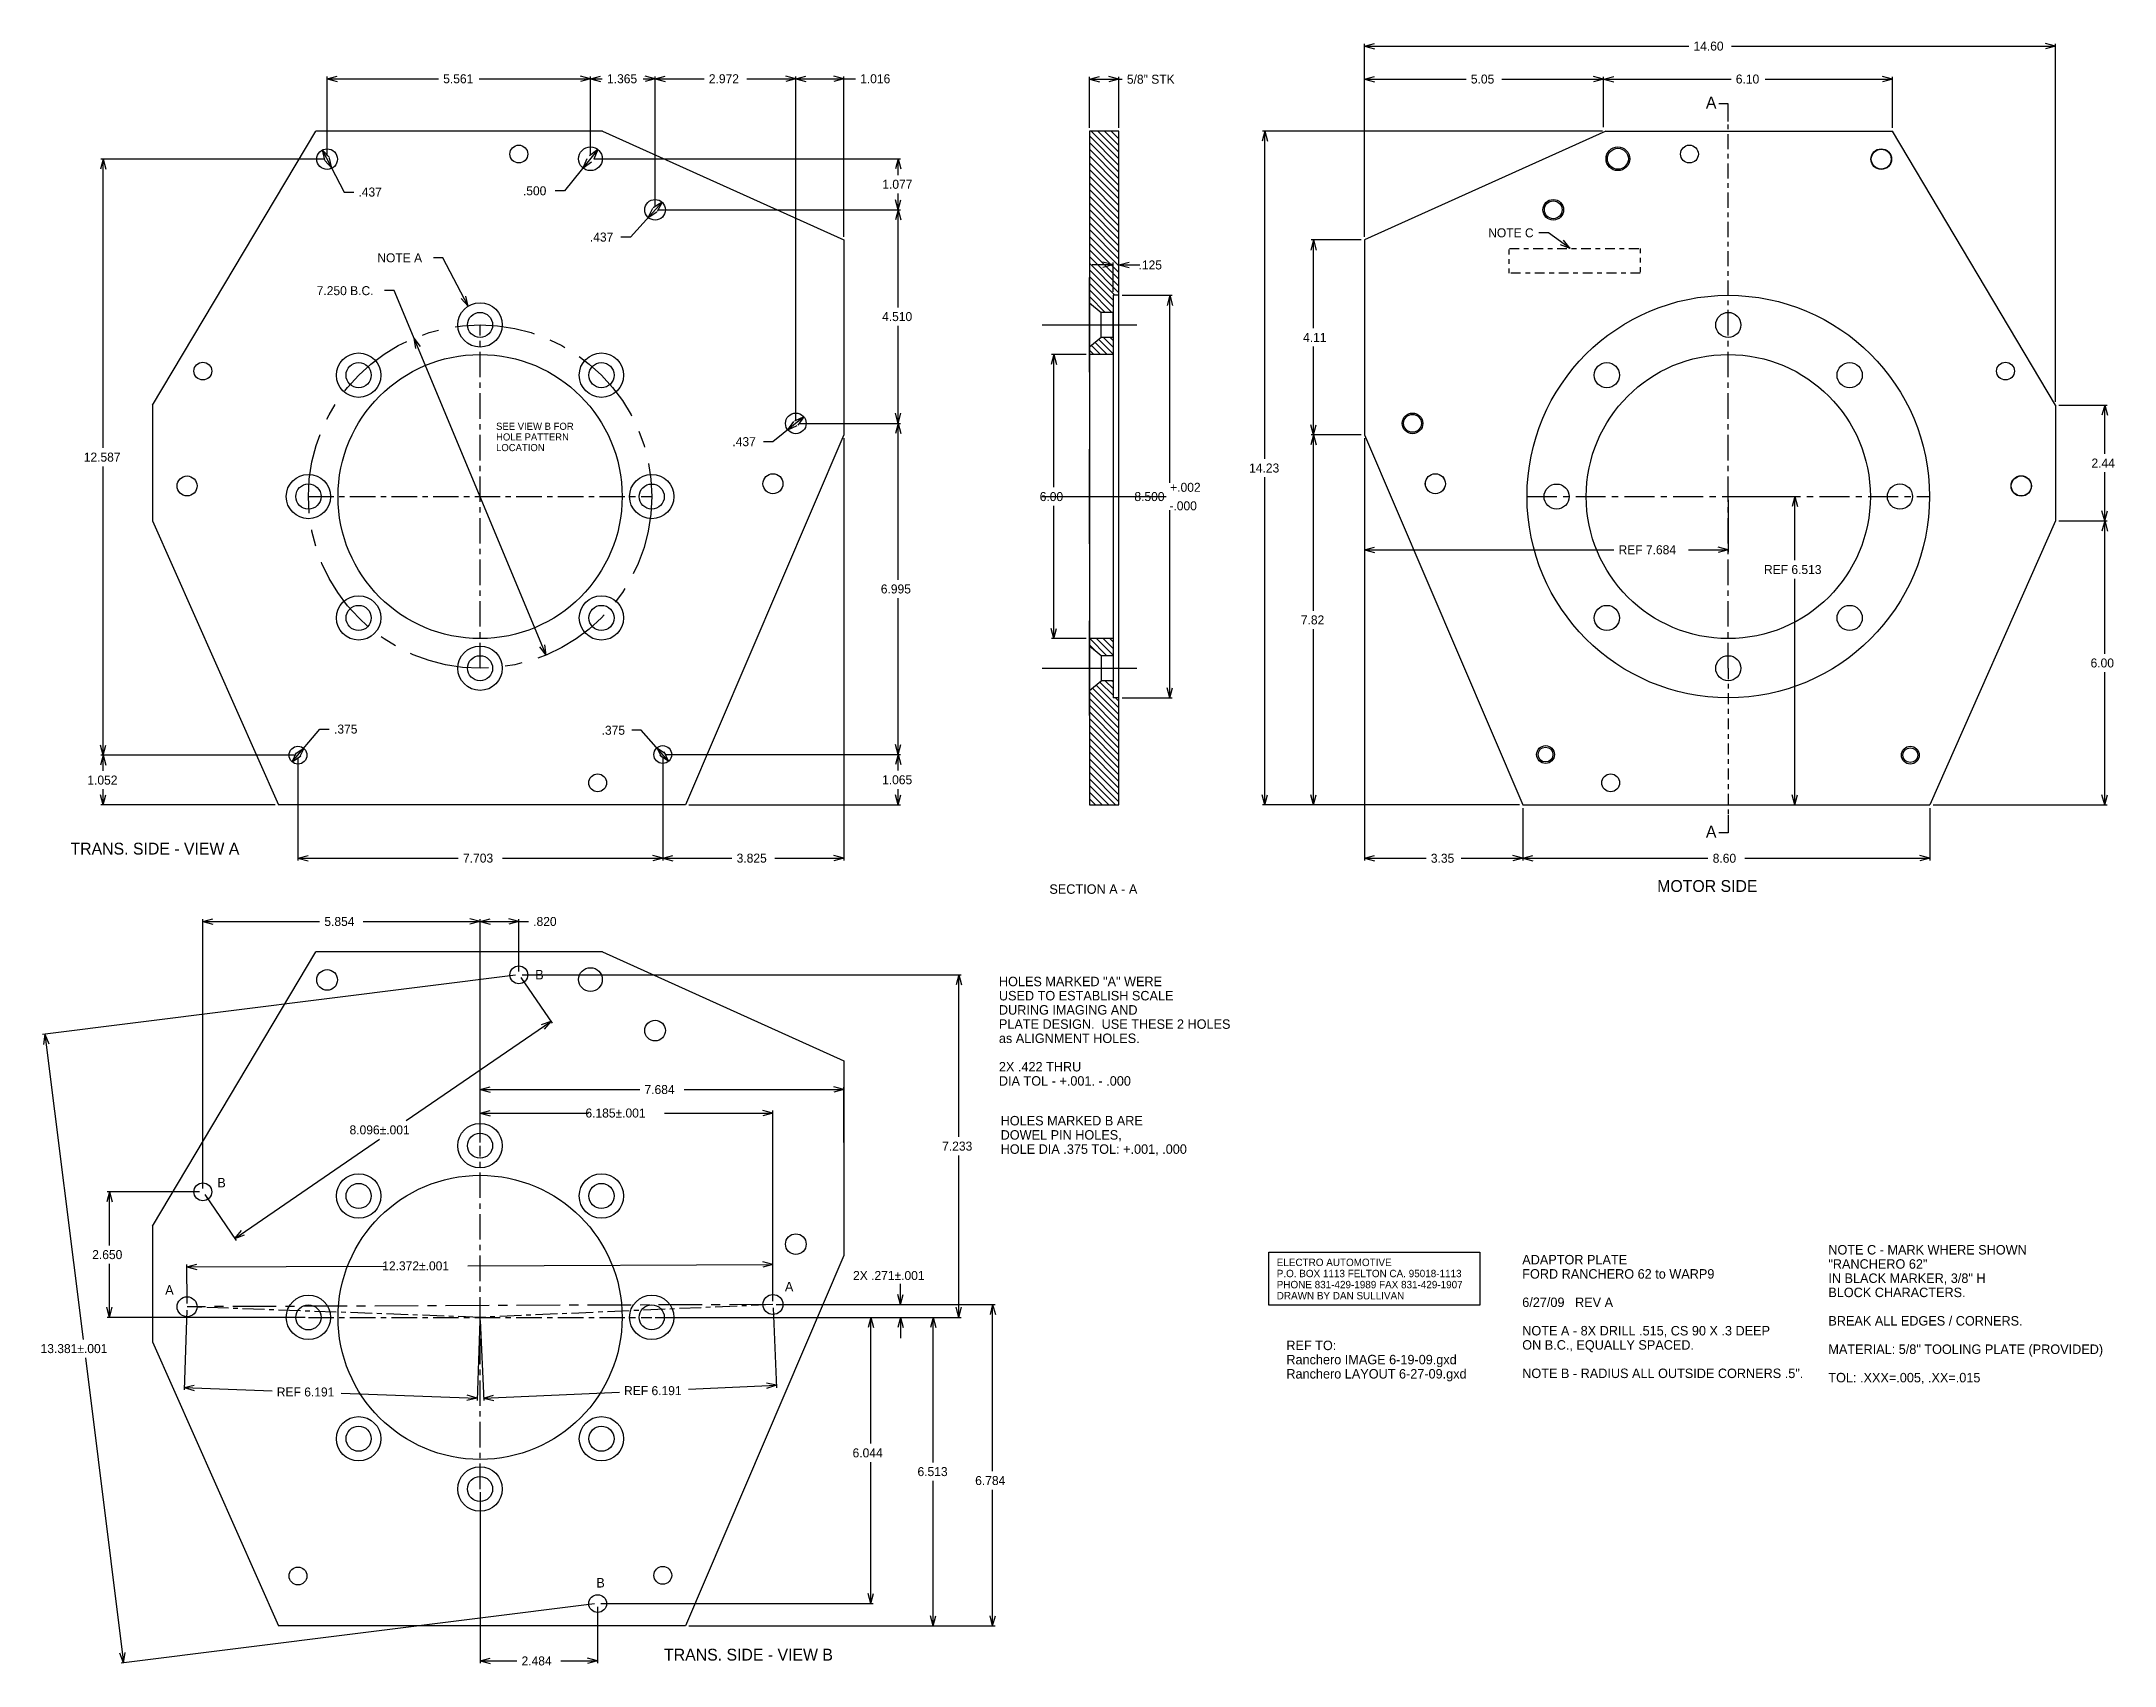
# Model space of a CAD drawing. Extents: x -0.4 to 43.4, y -1.9 to 32.4.
import ezdxf

# ---------------------------------------------------------------- set-up
doc = ezdxf.new("R2010")
doc.units = 0
doc.header["$MEASUREMENT"] = 0
doc.header["$PDMODE"] = 2
doc.header["$PDSIZE"] = -2
doc.linetypes.add('CENTERD', pattern=[0.4844, 0.2969, -0.0625, 0.0625, -0.0625])
for name, color, linetype in [('ADAPTER_PLATE', 7, 'CONTINUOUS'), ('ADAPTER_PLT_HOLES', 7, 'CONTINUOUS'), ('CENTERLINES', 7, 'CONTINUOUS'), ('DIMENSIONS', 7, 'CONTINUOUS'), ('TRANS_HOLE_SIZES', 7, 'CONTINUOUS')]:
    doc.layers.add(name, color=color, linetype=linetype)
doc.styles.add('AEC_TECH', font='AEC_TECH.SHX', dxfattribs={"height": 0.2})
doc.styles.add('ENGINEER', font='ENGINEER.SHX', dxfattribs={"height": 0.2})
doc.styles.add('MAIN', font='MAIN.SHX', dxfattribs={"height": 0.2})
pattern_1 = [(135, (0, 0), (-0.07071068, -0.07071068), [8000])]

msp = doc.modelspace()

# ---------------------------------------------------------------- hatches: boundary and pattern name
at = {"layer": 'ADAPTER_PLATE', "linetype": 'CONTINUOUS'}
h = msp.add_hatch(dxfattribs=at)
h.set_pattern_fill('ANSI31', color=93, scale=0.8, angle=90, style=0, pattern_type=2)
h.set_pattern_definition(pattern_1)
h.paths.add_polyline_path([(21.75, 30.537), (21.75, 26.911), (22.001, 26.708), (22.25, 26.708), (22.25, 27.068), (22.375, 27.068), (22.375, 30.537)])
h = msp.add_hatch(dxfattribs=at)
h.set_pattern_fill('ANSI31', color=93, scale=0.8, angle=90, style=0, pattern_type=2)
h.set_pattern_definition(pattern_1)
h.paths.add_polyline_path([(21.75, 25.974), (21.75, 25.818), (22.25, 25.818), (22.25, 26.177), (22.001, 26.177)])
h = msp.add_hatch(dxfattribs=at)
h.set_pattern_fill('ANSI31', color=93, scale=0.8, angle=90, style=0, pattern_type=2)
h.set_pattern_definition(pattern_1)
h.paths.add_polyline_path([(21.75, 19.818), (21.75, 19.661), (22.001, 19.458), (22.25, 19.458), (22.25, 19.818)])
h = msp.add_hatch(dxfattribs=at)
h.set_pattern_fill('ANSI31', color=93, scale=0.8, angle=90, style=0, pattern_type=2)
h.set_pattern_definition(pattern_1)
h.paths.add_polyline_path([(21.75, 18.724), (21.75, 16.305), (22.375, 16.305), (22.375, 18.568), (22.25, 18.568), (22.25, 18.927), (22.001, 18.927)])

# ---------------------------------------------------------------- linework, layer by layer
at = {"layer": 'ADAPTER_PLATE', "color": 3, "linetype": 'CONTINUOUS'}
for p, q in [((1.97, 24.747), (5.414, 30.537)), ((11.471, 30.537), (5.414, 30.537)), ((11.471, 30.537), (16.567, 28.236)), ((21.75, 30.537), (21.75, 16.305)), ((22.375, 30.537), (21.75, 30.537)), ((22.375, 16.305), (22.375, 30.537)), ((32.655, 30.537), (27.558, 28.236)), ((32.655, 30.537), (38.711, 30.537)), ((42.155, 24.747), (38.711, 30.537)), ((16.567, 28.236), (16.567, 24.122)), ((27.558, 28.236), (27.558, 24.122)), ((21.75, 26.911), (21.75, 25.974)), ((21.75, 26.911), (22.001, 26.708)), ((22.001, 26.177), (22.001, 26.708)), ((22.25, 26.708), (22.001, 26.708)), ((22.25, 27.068), (22.25, 18.568)), ((22.375, 27.068), (22.25, 27.068)), ((22.25, 26.177), (22.25, 26.708)), ((22.001, 26.177), (21.75, 25.974)), ((22.25, 26.177), (22.001, 26.177)), ((22.25, 25.818), (21.75, 25.818)), ((1.97, 24.747), (1.97, 22.303)), ((42.155, 24.747), (42.155, 22.303)), ((16.567, 24.122), (13.221, 16.305)), ((27.558, 24.122), (30.904, 16.305)), ((1.97, 22.303), (4.624, 16.305)), ((42.155, 22.303), (39.501, 16.305)), ((22.25, 19.818), (21.75, 19.818)), ((21.75, 18.724), (21.75, 19.661)), ((22.001, 19.458), (21.75, 19.661)), ((22.001, 19.458), (22.001, 18.927)), ((22.25, 19.458), (22.001, 19.458)), ((22.25, 19.458), (22.25, 18.927)), ((21.75, 18.724), (22.001, 18.927)), ((22.25, 18.927), (22.001, 18.927)), ((22.375, 18.568), (22.25, 18.568)), ((13.221, 16.305), (4.624, 16.305)), ((21.75, 16.305), (22.375, 16.305)), ((30.904, 16.305), (39.501, 16.305)), ((1.97, 7.414), (5.414, 13.204)), ((11.471, 13.204), (5.414, 13.204)), ((11.471, 13.204), (16.567, 10.903)), ((16.567, 10.903), (16.567, 6.789)), ((1.97, 7.414), (1.97, 4.97)), ((16.567, 6.789), (13.221, -1.028)), ((1.97, 4.97), (4.624, -1.028)), ((13.221, -1.028), (4.624, -1.028))]:
    msp.add_line(p, q, dxfattribs=at)
for centre, radius in [((8.884, 26.443), 0.469), ((8.884, 26.443), 0.265), ((35.242, 22.818), 4.25), ((35.242, 26.443), 0.265), ((6.32, 25.381), 0.469), ((11.447, 25.381), 0.469), ((8.884, 22.818), 3), ((6.32, 25.381), 0.266), ((11.447, 25.381), 0.266), ((35.242, 22.818), 3), ((32.678, 25.381), 0.266), ((37.805, 25.381), 0.266), ((5.259, 22.818), 0.468), ((12.509, 22.818), 0.468), ((5.259, 22.818), 0.266), ((12.509, 22.818), 0.265), ((31.617, 22.818), 0.265), ((38.867, 22.818), 0.266), ((6.32, 20.255), 0.468), ((11.447, 20.255), 0.468), ((6.32, 20.255), 0.266), ((11.447, 20.255), 0.266), ((32.678, 20.255), 0.266), ((37.805, 20.255), 0.266), ((8.884, 19.193), 0.469), ((8.884, 19.193), 0.265), ((35.242, 19.193), 0.265), ((8.884, 9.11), 0.469), ((8.884, 9.11), 0.265), ((6.32, 8.048), 0.469), ((8.884, 5.485), 3), ((11.447, 8.048), 0.469), ((6.32, 8.048), 0.266), ((11.447, 8.048), 0.266), ((5.259, 5.485), 0.468), ((5.259, 5.485), 0.266), ((12.509, 5.485), 0.468), ((12.509, 5.485), 0.265), ((6.32, 2.922), 0.468), ((6.32, 2.922), 0.266), ((11.447, 2.922), 0.468), ((11.447, 2.922), 0.266), ((8.884, 1.86), 0.469), ((8.884, 1.86), 0.265)]:
    msp.add_circle(centre, radius, dxfattribs=at)
for p in [(21.75, 26.443), (21.75, 26.443), (21.75, 22.818), (22.375, 22.818), (21.75, 19.193), (21.75, 19.193)]:
    msp.add_point(p, dxfattribs=at)
at = {"layer": 'ADAPTER_PLT_HOLES', "color": 5, "linetype": 'CONTINUOUS'}
for centre, radius in [((9.703, 30.051), 0.188), ((3.029, 25.468), 0.188), ((2.697, 23.042), 0.211), ((15.069, 23.089), 0.211), ((11.367, 16.773), 0.188), ((9.703, 12.718), 0.188), ((3.029, 8.135), 0.188), ((2.697, 5.709), 0.211), ((15.069, 5.756), 0.211), ((11.367, -0.56), 0.188)]:
    msp.add_circle(centre, radius, dxfattribs=at)
at = {"layer": 'ADAPTER_PLT_HOLES', "color": 3, "linetype": 'CONTINUOUS'}
for centre, radius in [((34.422, 30.051), 0.188), ((5.654, 29.944), 0.218), ((11.215, 29.951), 0.25), ((32.911, 29.951), 0.25), ((38.472, 29.944), 0.218), ((12.58, 28.874), 0.218), ((31.546, 28.874), 0.218), ((41.096, 25.468), 0.188), ((15.552, 24.364), 0.218), ((28.574, 24.364), 0.218), ((29.056, 23.089), 0.211), ((41.429, 23.042), 0.211), ((5.039, 17.357), 0.188), ((12.742, 17.37), 0.188), ((31.383, 17.37), 0.188), ((39.086, 17.357), 0.188), ((32.758, 16.773), 0.188), ((5.654, 12.611), 0.218), ((11.215, 12.618), 0.25), ((12.58, 11.541), 0.218), ((15.552, 7.031), 0.218), ((5.039, 0.024), 0.188), ((12.742, 0.037), 0.188)]:
    msp.add_circle(centre, radius, dxfattribs=at)
at = {"layer": 'CENTERLINES', "color": 9, "linetype": 'CENTERD', "ltscale": 1.073278}
msp.add_line((35.242, 26.443), (35.242, 30.736), dxfattribs=at)
at = {"layer": 'CENTERLINES', "color": 9, "linetype": 'CENTERD', "ltscale": 0.131834}
msp.add_line((30.617, 27.533), (30.617, 28.06), dxfattribs=at)
at = {"layer": 'CENTERLINES', "color": 9, "linetype": 'CENTERD', "ltscale": 0.691109}
msp.add_line((30.619, 28.059), (33.384, 28.059), dxfattribs=at)
at = {"layer": 'CENTERLINES', "color": 1, "linetype": 'CONTINUOUS'}
for p, q in [((31.442, 28.388), (31.242, 28.388)), ((31.903, 28.059), (31.442, 28.388)), ((31.903, 28.059), (31.697, 28.137)), ((31.903, 28.059), (31.763, 28.229))]:
    msp.add_line(p, q, dxfattribs=at)
at = {"layer": 'CENTERLINES', "color": 9, "linetype": 'CENTERD', "ltscale": 0.13164}
msp.add_line((33.384, 28.059), (33.384, 27.533), dxfattribs=at)
at = {"layer": 'CENTERLINES', "color": 9, "linetype": 'CENTERD', "ltscale": 0.691737}
msp.add_line((33.384, 27.533), (30.617, 27.533), dxfattribs=at)
at = {"layer": 'CENTERLINES', "color": 9, "linetype": 'CENTERD', "ltscale": 1.8125}
for p, q in [((8.884, 19.193), (8.884, 26.443)), ((35.242, 19.193), (35.242, 26.443)), ((5.259, 22.818), (12.509, 22.818)), ((8.884, 1.86), (8.884, 9.11)), ((5.259, 5.485), (12.509, 5.485))]:
    msp.add_line(p, q, dxfattribs=at)
at = {"layer": 'CENTERLINES', "color": 9, "linetype": 'CENTERD', "ltscale": 0.15625}
msp.add_line((21.75, 22.818), (22.375, 22.818), dxfattribs=at)
at = {"layer": 'CENTERLINES', "color": 9, "linetype": 'CENTERD', "ltscale": 2.125}
msp.add_line((30.992, 22.818), (39.492, 22.818), dxfattribs=at)
at = {"layer": 'CENTERLINES', "color": 9, "linetype": 'CENTERD', "ltscale": 0.775203}
msp.add_line((35.242, 19.193), (35.242, 16.092), dxfattribs=at)
at = {"layer": 'CENTERLINES', "color": 9, "linetype": 'CENTERD', "ltscale": 3.093124}
msp.add_line((15.069, 5.756), (2.697, 5.709), dxfattribs=at)
at = {"layer": 'CENTERLINES', "color": 9, "linetype": 'CENTERD', "ltscale": 1.547773}
msp.add_line((8.884, 5.485), (2.697, 5.709), dxfattribs=at)
at = {"layer": 'CENTERLINES', "color": 9, "linetype": 'CENTERD', "ltscale": 1.547835}
msp.add_line((15.069, 5.756), (8.884, 5.485), dxfattribs=at)
at = {"layer": 'CENTERLINES', "color": 9, "linetype": 'CENTERD', "ltscale": 5.694137}
msp.add_circle((8.884, 22.818), 3.625, dxfattribs=at)
at = {"layer": 'DIMENSIONS', "color": 1, "linetype": 'CONTINUOUS'}
for p, q in [((27.558, 32.331), (27.771, 32.388)), ((27.558, 28.306), (27.558, 32.381)), ((27.558, 32.331), (27.771, 32.274)), ((27.558, 32.331), (34.407, 32.331)), ((35.307, 32.331), (42.155, 32.331)), ((42.155, 32.331), (41.943, 32.388)), ((42.155, 32.331), (41.943, 32.274)), ((42.155, 24.817), (42.155, 32.381)), ((5.654, 31.641), (5.866, 31.698)), ((5.654, 30.014), (5.654, 31.691)), ((5.654, 31.641), (5.866, 31.584)), ((5.654, 31.641), (8.005, 31.641)), ((8.863, 31.641), (11.215, 31.641)), ((11.215, 31.641), (11.002, 31.698)), ((11.215, 31.641), (11.002, 31.584)), ((11.215, 31.641), (11.427, 31.698)), ((11.215, 30.021), (11.215, 31.691)), ((11.215, 30.021), (11.215, 31.691)), ((11.215, 31.641), (11.427, 31.584)), ((11.215, 31.641), (11.465, 31.641)), ((12.329, 31.641), (12.58, 31.641)), ((12.58, 31.641), (12.367, 31.698)), ((12.58, 31.641), (12.367, 31.584)), ((12.58, 31.641), (12.792, 31.698)), ((12.58, 28.944), (12.58, 31.691)), ((12.58, 28.944), (12.58, 31.691)), ((12.58, 31.641), (12.792, 31.584)), ((12.58, 31.641), (13.615, 31.641)), ((14.517, 31.641), (15.552, 31.641)), ((15.552, 31.641), (15.339, 31.698)), ((15.552, 31.641), (15.339, 31.584)), ((15.552, 31.641), (15.764, 31.698)), ((15.552, 24.434), (15.552, 31.691)), ((15.552, 24.434), (15.552, 31.691)), ((15.552, 31.641), (15.764, 31.584)), ((15.552, 31.641), (16.81, 31.641)), ((16.567, 31.641), (16.355, 31.698)), ((16.567, 31.641), (16.355, 31.584)), ((16.567, 28.306), (16.567, 31.691)), ((21.75, 31.631), (21.963, 31.688)), ((21.75, 30.607), (21.75, 31.681)), ((21.75, 31.631), (21.963, 31.574)), ((21.75, 31.631), (22.443, 31.631)), ((22.375, 31.631), (22.163, 31.688)), ((22.375, 31.631), (22.163, 31.574)), ((22.375, 30.607), (22.375, 31.681)), ((27.558, 31.635), (27.771, 31.692)), ((27.558, 28.306), (27.558, 31.685)), ((27.558, 31.635), (27.771, 31.578)), ((27.558, 31.635), (29.706, 31.635)), ((30.461, 31.635), (32.61, 31.635)), ((32.61, 31.635), (32.397, 31.692)), ((32.61, 31.635), (32.397, 31.578)), ((32.61, 31.635), (32.822, 31.692)), ((32.61, 30.619), (32.61, 31.685)), ((32.61, 30.619), (32.61, 31.685)), ((32.61, 31.635), (32.822, 31.578)), ((32.61, 31.635), (35.301, 31.635)), ((36.02, 31.635), (38.711, 31.635)), ((38.711, 31.635), (38.499, 31.692)), ((38.711, 31.635), (38.499, 31.578)), ((38.711, 30.607), (38.711, 31.685)), ((25.454, 30.537), (25.397, 30.324)), ((32.585, 30.537), (25.404, 30.537)), ((25.454, 30.537), (25.511, 30.324)), ((25.454, 23.616), (25.454, 30.537)), ((0.923, 29.944), (0.866, 29.731)), ((5.584, 29.944), (0.873, 29.944)), ((0.923, 29.944), (0.98, 29.731)), ((0.923, 23.846), (0.923, 29.944)), ((5.553, 30.138), (5.701, 29.975)), ((5.553, 30.138), (5.6, 29.923)), ((5.553, 30.138), (6.015, 29.249)), ((5.754, 29.75), (5.606, 29.912)), ((5.754, 29.75), (5.707, 29.965)), ((11.372, 30.146), (10.669, 29.275)), ((11.058, 29.757), (11.147, 29.958)), ((11.058, 29.757), (11.235, 29.886)), ((11.372, 30.146), (11.194, 30.016)), ((11.372, 30.146), (11.283, 29.945)), ((11.285, 29.951), (17.765, 29.951)), ((17.715, 29.951), (17.658, 29.739)), ((17.715, 29.951), (17.772, 29.739)), ((17.715, 29.608), (17.715, 29.951)), ((6.015, 29.249), (6.215, 29.249)), ((10.669, 29.275), (10.469, 29.275)), ((12.726, 29.036), (12.058, 28.298)), ((12.433, 28.712), (12.533, 28.908)), ((12.726, 29.036), (12.541, 28.917)), ((12.726, 29.036), (12.626, 28.84)), ((17.715, 28.874), (17.658, 29.087)), ((17.715, 28.874), (17.715, 29.218)), ((17.715, 28.874), (17.772, 29.087)), ((12.433, 28.712), (12.618, 28.831)), ((12.65, 28.874), (17.765, 28.874)), ((12.65, 28.874), (17.765, 28.874)), ((17.715, 28.874), (17.658, 28.662)), ((17.715, 28.874), (17.772, 28.662)), ((17.715, 26.814), (17.715, 28.874)), ((12.058, 28.298), (11.858, 28.298)), ((26.484, 28.236), (26.427, 28.023)), ((27.488, 28.236), (26.434, 28.236)), ((26.484, 28.236), (26.541, 28.023)), ((26.484, 26.374), (26.484, 28.236)), ((8.098, 27.86), (7.898, 27.86)), ((8.632, 26.838), (8.098, 27.86)), ((22.25, 27.709), (21.81, 27.709)), ((22.25, 27.709), (22.038, 27.766)), ((22.25, 27.709), (22.038, 27.652)), ((22.25, 27.138), (22.25, 27.759)), ((22.375, 27.709), (22.588, 27.766)), ((22.375, 27.138), (22.375, 27.759)), ((22.375, 27.709), (22.588, 27.652)), ((22.375, 27.709), (22.815, 27.709)), ((7.069, 27.166), (6.869, 27.166)), ((10.28, 19.472), (7.069, 27.166)), ((8.632, 26.838), (8.483, 27)), ((8.632, 26.838), (8.584, 27.053)), ((22.445, 27.068), (23.499, 27.068)), ((23.449, 27.068), (23.393, 26.855)), ((23.449, 27.068), (23.506, 26.855)), ((23.449, 23.108), (23.449, 27.068)), ((17.715, 24.364), (17.715, 26.424)), ((7.488, 26.163), (7.622, 25.989)), ((7.488, 26.163), (7.517, 25.945)), ((26.484, 24.122), (26.484, 25.984)), ((20.999, 25.818), (20.942, 25.605)), ((21.68, 25.818), (20.949, 25.818)), ((20.999, 25.818), (21.056, 25.605)), ((20.999, 23.013), (20.999, 25.818)), ((17.715, 24.364), (17.658, 24.577)), ((17.715, 24.364), (17.772, 24.577)), ((42.225, 24.747), (43.24, 24.747)), ((43.19, 24.747), (43.133, 24.535)), ((43.19, 24.747), (43.247, 24.535)), ((43.19, 23.72), (43.19, 24.747)), ((15.722, 24.501), (15.067, 23.977)), ((15.381, 24.228), (15.511, 24.405)), ((15.381, 24.228), (15.582, 24.316)), ((15.722, 24.501), (15.521, 24.413)), ((15.722, 24.501), (15.592, 24.323)), ((15.622, 24.364), (17.765, 24.364)), ((15.622, 24.364), (17.765, 24.364)), ((17.715, 24.364), (17.658, 24.152)), ((17.715, 24.364), (17.772, 24.152)), ((17.715, 21.062), (17.715, 24.364)), ((26.484, 24.122), (26.427, 24.334)), ((26.484, 24.122), (26.427, 23.909)), ((27.488, 24.122), (26.434, 24.122)), ((27.488, 24.122), (26.434, 24.122)), ((26.484, 24.122), (26.541, 24.334)), ((26.484, 24.122), (26.541, 23.909)), ((26.484, 20.408), (26.484, 24.122)), ((15.067, 23.977), (14.867, 23.977)), ((16.567, 24.052), (16.567, 15.133)), ((27.558, 24.052), (27.558, 21.645)), ((27.558, 24.052), (27.558, 15.13)), ((0.923, 17.357), (0.923, 23.456)), ((25.454, 16.305), (25.454, 23.226)), ((43.19, 22.303), (43.19, 23.33)), ((35.312, 22.818), (36.697, 22.818)), ((36.647, 22.818), (36.59, 22.605)), ((36.647, 22.818), (36.704, 22.605)), ((36.647, 21.472), (36.647, 22.818)), ((20.999, 19.818), (20.999, 22.623)), ((23.449, 18.568), (23.449, 22.528)), ((35.242, 22.748), (35.242, 21.645)), ((43.19, 22.303), (43.133, 22.515)), ((43.19, 22.303), (43.247, 22.515)), ((42.225, 22.303), (43.24, 22.303)), ((42.225, 22.303), (43.24, 22.303)), ((43.19, 22.303), (43.133, 22.09)), ((43.19, 22.303), (43.247, 22.09)), ((43.19, 19.499), (43.19, 22.303)), ((27.558, 21.695), (27.771, 21.752)), ((27.558, 21.695), (27.771, 21.638)), ((27.558, 21.695), (32.824, 21.695)), ((34.399, 21.695), (35.242, 21.695)), ((35.242, 21.695), (35.029, 21.752)), ((35.242, 21.695), (35.029, 21.638)), ((36.647, 16.305), (36.647, 21.082)), ((17.715, 17.37), (17.715, 20.672)), ((20.999, 19.818), (20.942, 20.03)), ((21.68, 19.818), (20.949, 19.818)), ((20.999, 19.818), (21.056, 20.03)), ((26.484, 16.305), (26.484, 20.018)), ((10.28, 19.472), (10.145, 19.647)), ((10.28, 19.472), (10.25, 19.69)), ((43.19, 16.305), (43.19, 19.109)), ((22.445, 18.568), (23.499, 18.568)), ((23.449, 18.568), (23.393, 18.78)), ((23.449, 18.568), (23.506, 18.78)), ((0.923, 17.357), (0.866, 17.57)), ((0.923, 17.357), (0.98, 17.57)), ((4.918, 17.213), (5.5, 17.908)), ((5.5, 17.908), (5.7, 17.908)), ((12.289, 17.883), (12.089, 17.883)), ((12.866, 17.229), (12.289, 17.883)), ((17.715, 17.37), (17.658, 17.582)), ((17.715, 17.37), (17.772, 17.582)), ((0.923, 17.357), (0.866, 17.145)), ((4.969, 17.357), (0.873, 17.357)), ((4.969, 17.357), (0.873, 17.357)), ((0.923, 17.357), (0.98, 17.145)), ((0.923, 17.026), (0.923, 17.357)), ((4.918, 17.213), (5.011, 17.413)), ((4.918, 17.213), (5.099, 17.34)), ((5.159, 17.501), (4.979, 17.375)), ((5.039, 17.287), (5.039, 15.133)), ((5.159, 17.501), (5.066, 17.301)), ((12.618, 17.51), (12.801, 17.389)), ((12.618, 17.51), (12.716, 17.313)), ((12.866, 17.229), (12.683, 17.351)), ((12.742, 17.3), (12.742, 15.133)), ((12.742, 17.3), (12.742, 15.133)), ((12.866, 17.229), (12.768, 17.426)), ((12.812, 17.37), (17.765, 17.37)), ((12.812, 17.37), (17.765, 17.37)), ((17.715, 17.37), (17.658, 17.157)), ((17.715, 17.37), (17.772, 17.157)), ((17.715, 17.032), (17.715, 17.37)), ((0.923, 16.305), (0.923, 16.636)), ((17.715, 16.305), (17.715, 16.642)), ((0.923, 16.305), (0.866, 16.518)), ((4.554, 16.305), (0.873, 16.305)), ((0.923, 16.305), (0.98, 16.518)), ((13.291, 16.305), (17.765, 16.305)), ((17.715, 16.305), (17.658, 16.518)), ((17.715, 16.305), (17.772, 16.518)), ((25.454, 16.305), (25.397, 16.518)), ((30.834, 16.305), (25.404, 16.305)), ((25.454, 16.305), (25.511, 16.518)), ((26.484, 16.305), (26.427, 16.518)), ((30.834, 16.305), (26.434, 16.305)), ((26.484, 16.305), (26.541, 16.518)), ((30.904, 16.235), (30.904, 15.13)), ((30.904, 16.235), (30.904, 15.13)), ((35.312, 16.305), (36.697, 16.305)), ((36.647, 16.305), (36.59, 16.518)), ((36.647, 16.305), (36.704, 16.518)), ((39.501, 16.235), (39.501, 15.13)), ((39.571, 16.305), (43.24, 16.305)), ((43.19, 16.305), (43.133, 16.518)), ((43.19, 16.305), (43.247, 16.518)), ((5.039, 15.183), (5.251, 15.239)), ((5.039, 15.183), (5.251, 15.126)), ((5.039, 15.183), (8.424, 15.183)), ((9.357, 15.183), (12.742, 15.183)), ((12.742, 15.183), (12.529, 15.239)), ((12.742, 15.183), (12.529, 15.126)), ((12.742, 15.183), (12.954, 15.239)), ((12.742, 15.183), (12.954, 15.126)), ((12.742, 15.183), (14.202, 15.183)), ((15.107, 15.183), (16.567, 15.183)), ((16.567, 15.183), (16.355, 15.239)), ((16.567, 15.183), (16.355, 15.126)), ((27.558, 15.18), (27.771, 15.237)), ((27.558, 15.18), (27.771, 15.123)), ((27.558, 15.18), (28.861, 15.18)), ((29.602, 15.18), (30.904, 15.18)), ((30.904, 15.18), (30.692, 15.237)), ((30.904, 15.18), (30.692, 15.123)), ((30.904, 15.18), (31.117, 15.237)), ((30.904, 15.18), (31.117, 15.123)), ((30.904, 15.18), (34.813, 15.18)), ((35.593, 15.18), (39.501, 15.18)), ((39.501, 15.18), (39.289, 15.237)), ((39.501, 15.18), (39.289, 15.123)), ((3.029, 13.845), (3.242, 13.902)), ((3.029, 8.205), (3.029, 13.895)), ((3.029, 13.845), (3.242, 13.788)), ((3.029, 13.845), (5.496, 13.845)), ((6.417, 13.845), (8.884, 13.845)), ((8.884, 13.845), (8.671, 13.902)), ((8.884, 13.845), (8.671, 13.788)), ((8.884, 13.845), (9.096, 13.902)), ((8.884, 9.18), (8.884, 13.895)), ((8.884, 9.18), (8.884, 13.895)), ((8.884, 13.845), (9.096, 13.788)), ((8.884, 13.845), (9.906, 13.845)), ((9.703, 13.845), (9.491, 13.902)), ((9.703, 13.845), (9.491, 13.788)), ((9.703, 12.788), (9.703, 13.895)), ((9.634, 12.709), (-0.357, 11.457)), ((9.773, 12.718), (19.044, 12.718)), ((18.994, 12.718), (18.937, 12.505)), ((18.994, 12.718), (19.051, 12.505)), ((18.994, 9.296), (18.994, 12.718)), ((9.743, 12.66), (10.406, 11.694)), ((-0.307, 11.463), (-0.337, 11.245)), ((-0.307, 11.463), (-0.224, 11.259)), ((-0.307, 11.463), (0.501, 5.02)), ((7.325, 9.639), (10.378, 11.735)), ((10.378, 11.735), (10.171, 11.662)), ((10.378, 11.735), (10.235, 11.568)), ((8.884, 10.296), (9.096, 10.353)), ((8.884, 9.18), (8.884, 10.346)), ((8.884, 10.296), (9.096, 10.239)), ((8.884, 10.296), (12.256, 10.296)), ((13.195, 10.296), (16.567, 10.296)), ((16.567, 10.296), (16.355, 10.353)), ((16.567, 10.296), (16.355, 10.239)), ((16.567, 9.18), (16.567, 10.346)), ((8.884, 9.8), (9.096, 9.856)), ((8.884, 9.18), (8.884, 9.85)), ((8.884, 9.8), (9.096, 9.743)), ((8.884, 9.8), (11.176, 9.8)), ((12.777, 9.8), (15.069, 9.8)), ((15.069, 9.8), (14.857, 9.856)), ((15.069, 9.8), (14.857, 9.743)), ((15.069, 5.826), (15.069, 9.85)), ((3.704, 7.153), (6.757, 9.249)), ((18.994, 5.485), (18.994, 8.906)), ((1.059, 8.135), (1.002, 7.923)), ((2.959, 8.135), (1.009, 8.135)), ((1.059, 8.135), (1.115, 7.923)), ((1.059, 7.005), (1.059, 8.135)), ((3.069, 8.077), (3.732, 7.111)), ((3.704, 7.153), (3.847, 7.32)), ((3.704, 7.153), (3.911, 7.226)), ((1.059, 5.485), (1.059, 6.615)), ((2.693, 6.552), (2.906, 6.61)), ((2.696, 5.779), (2.693, 6.602)), ((2.693, 6.552), (6.884, 6.568)), ((8.624, 6.575), (15.066, 6.599)), ((15.066, 6.599), (14.853, 6.655)), ((15.066, 6.599), (14.854, 6.542)), ((15.069, 5.826), (15.066, 6.649)), ((2.693, 6.552), (2.906, 6.496)), ((17.761, 5.756), (17.761, 6.196)), ((1.059, 5.485), (1.002, 5.697)), ((1.059, 5.485), (1.115, 5.697)), ((15.139, 5.756), (17.811, 5.756)), ((15.139, 5.756), (19.758, 5.756)), ((17.761, 5.756), (17.704, 5.969)), ((17.761, 5.756), (17.818, 5.969)), ((18.994, 5.485), (18.937, 5.697)), ((18.994, 5.485), (19.051, 5.697)), ((19.708, 5.756), (19.652, 5.544)), ((19.708, 5.756), (19.765, 5.544)), ((19.708, 2.234), (19.708, 5.756)), ((5.189, 5.485), (1.009, 5.485)), ((2.694, 5.639), (2.633, 3.953)), ((8.881, 5.415), (8.82, 3.728)), ((8.887, 5.415), (8.961, 3.729)), ((12.579, 5.485), (17.811, 5.485)), ((12.579, 5.485), (18.503, 5.485)), ((12.579, 5.485), (17.184, 5.485)), ((12.579, 5.485), (19.044, 5.485)), ((15.072, 5.686), (15.146, 4)), ((17.134, 5.485), (17.077, 5.272)), ((17.134, 5.485), (17.19, 5.272)), ((17.134, 2.818), (17.134, 5.485)), ((17.761, 5.485), (17.704, 5.272)), ((17.761, 5.485), (17.818, 5.272)), ((17.761, 5.485), (17.761, 5.045)), ((18.453, 5.485), (18.397, 5.272)), ((18.453, 5.485), (18.51, 5.272)), ((18.453, 2.423), (18.453, 5.485)), ((0.55, 4.63), (1.357, -1.814)), ((2.635, 4.003), (2.849, 4.052)), ((2.635, 4.003), (2.845, 3.938)), ((2.635, 4.003), (4.492, 3.935)), ((13.283, 3.969), (15.144, 4.05)), ((15.144, 4.05), (14.929, 4.098)), ((15.144, 4.05), (14.934, 3.984)), ((5.95, 3.882), (8.822, 3.778)), ((8.822, 3.778), (8.607, 3.729)), ((8.822, 3.778), (8.611, 3.843)), ((8.958, 3.779), (11.825, 3.905)), ((8.958, 3.779), (9.168, 3.845)), ((8.958, 3.779), (9.173, 3.731)), ((17.134, -0.56), (17.134, 2.428)), ((8.884, 1.79), (8.884, -1.82)), ((18.453, -1.028), (18.453, 2.033)), ((19.708, -1.028), (19.708, 1.844)), ((17.134, -0.56), (17.077, -0.347)), ((17.134, -0.56), (17.19, -0.347)), ((11.298, -0.568), (1.307, -1.82)), ((11.367, -0.63), (11.367, -1.82)), ((11.437, -0.56), (17.184, -0.56)), ((18.453, -1.028), (18.397, -0.815)), ((18.453, -1.028), (18.51, -0.815)), ((19.708, -1.028), (19.652, -0.815)), ((19.708, -1.028), (19.765, -0.815)), ((13.291, -1.028), (18.503, -1.028)), ((13.291, -1.028), (19.758, -1.028)), ((1.357, -1.814), (1.274, -1.61)), ((1.357, -1.814), (1.387, -1.596)), ((8.884, -1.77), (9.096, -1.713)), ((11.367, -1.77), (11.155, -1.713)), ((8.884, -1.77), (9.096, -1.827)), ((8.884, -1.77), (9.66, -1.77)), ((10.591, -1.77), (11.367, -1.77)), ((11.367, -1.77), (11.155, -1.827))]:
    msp.add_line(p, q, dxfattribs=at)
at = {"layer": 'DIMENSIONS', "color": 133, "linetype": 'CONTINUOUS'}
for p, q in [((35.242, 31.108), (35.042, 31.108)), ((35.242, 30.736), (35.242, 31.108)), ((35.242, 16.092), (35.242, 15.72)), ((35.242, 15.72), (35.042, 15.72))]:
    msp.add_line(p, q, dxfattribs=at)
at = {"layer": 'DIMENSIONS', "color": 7, "linetype": 'CONTINUOUS'}
for p, q in [((25.541, 6.864), (29.999, 6.864)), ((25.541, 5.739), (25.541, 6.864)), ((29.999, 6.864), (29.999, 5.739)), ((29.999, 5.739), (25.541, 5.739))]:
    msp.add_line(p, q, dxfattribs=at)
at = {"layer": 'TRANS_HOLE_SIZES', "color": 173, "linetype": 'CONTINUOUS'}
for centre, radius in [((34.422, 30.051), 0.188), ((32.911, 29.951), 0.221), ((38.472, 29.944), 0.21), ((31.546, 28.874), 0.188), ((41.096, 25.468), 0.188), ((28.574, 24.364), 0.188), ((29.056, 23.089), 0.212), ((41.429, 23.042), 0.215), ((31.383, 17.37), 0.156), ((39.086, 17.357), 0.156), ((32.758, 16.773), 0.188)]:
    msp.add_circle(centre, radius, dxfattribs=at)

# ---------------------------------------------------------------- texts
at = {"layer": 'CENTERLINES', "color": 1, "linetype": 'CONTINUOUS', "style": 'AEC_TECH'}
msp.add_text('NOTE C', height=0.19, dxfattribs=at).set_placement((30.172, 28.293))
at = {"layer": 'DIMENSIONS', "color": 1, "linetype": 'CONTINUOUS', "style": 'AEC_TECH'}
for s, p in [('14.60', (34.507, 32.236)), ('5.561', (8.105, 31.546)), ('1.365', (11.565, 31.546)), ('2.972', (13.715, 31.546)), ('1.016', (16.91, 31.546)), ('5/8" STK', (22.543, 31.536)), ('5.05', (29.806, 31.54)), ('6.10', (35.401, 31.54)), ('.437', (6.315, 29.154)), ('.500', (9.789, 29.18)), ('1.077', (17.378, 29.318)), ('.437', (11.203, 28.203)), ('NOTE A', (6.714, 27.765)), ('.125', (22.789, 27.614)), ('7.250 B.C.', (5.434, 27.071)), ('4.510', (17.373, 26.524)), ('4.11', (26.263, 26.084)), ('12.587', (0.515, 23.556)), ('.437', (14.212, 23.882)), ('14.23', (25.124, 23.326)), ('2.44', (42.911, 23.43)), ('6.00', (20.702, 22.723)), ('8.500', (22.701, 22.723)), ('+.002', (23.457, 22.918)), ('-.000', (23.441, 22.528)), ('REF 7.684', (32.924, 21.6)), ('REF 6.513', (35.996, 21.182)), ('6.995', (17.346, 20.772)), ('7.82', (26.216, 20.118)), ('6.00', (42.892, 19.209)), ('.375', (5.8, 17.813)), ('.375', (11.451, 17.788)), ('1.052', (0.591, 16.736)), ('1.065', (17.373, 16.742)), ('7.703', (8.524, 15.088)), ('3.825', (14.302, 15.088)), ('3.35', (28.961, 15.085)), ('8.60', (34.913, 15.085)), ('5.854', (5.596, 13.75)), ('.820', (10.006, 13.75)), ('7.684', (12.356, 10.201)), ('6.185%%p.001', (11.109, 9.705)), ('8.096%%p.001', (6.128, 9.349)), ('7.233', (18.642, 9.006)), ('2.650', (0.694, 6.715)), ('12.372%%p.001', (6.818, 6.477)), ('2X .271%%p.001', (16.76, 6.274)), ('13.381%%p.001', (-0.397, 4.73)), ('REF 6.191', (4.592, 3.814)), ('REF 6.191', (11.925, 3.842)), ('6.044', (16.75, 2.528)), ('6.513', (18.121, 2.133)), ('6.784', (19.339, 1.944)), ('2.484', (9.76, -1.865))]:
    msp.add_text(s, height=0.19, dxfattribs=at).set_placement(p)
at = {"layer": 'DIMENSIONS', "color": 7, "linetype": 'CONTINUOUS'}
for s, height, style, p in [('A', 0.25, 'ENGINEER', (34.769, 31.012)), ('SEE VIEW B FOR', 0.15, 'MAIN', (9.222, 24.227)), ('HOLE PATTERN', 0.15, 'MAIN', (9.222, 24.002)), ('LOCATION', 0.15, 'MAIN', (9.222, 23.777)), ('A', 0.25, 'ENGINEER', (34.769, 15.616)), ('TRANS. SIDE - VIEW A', 0.25, 'MAIN', (0.235, 15.258)), ('SECTION A - A', 0.2, 'MAIN', (20.906, 14.429)), ('MOTOR SIDE', 0.25, 'MAIN', (33.741, 14.469)), ('B', 0.2, 'MAIN', (10.048, 12.622)), ('USED TO ESTABLISH SCALE', 0.2, 'ENGINEER', (19.84, 12.178)), ('HOLES MARKED "A" WERE', 0.2, 'ENGINEER', (19.84, 12.478)), ('DURING IMAGING AND', 0.2, 'ENGINEER', (19.84, 11.878)), ('as ALIGNMENT HOLES.', 0.2, 'ENGINEER', (19.84, 11.278)), ('PLATE DESIGN.  USE THESE 2 HOLES', 0.2, 'ENGINEER', (19.84, 11.578)), ('2X .422 THRU', 0.2, 'ENGINEER', (19.84, 10.678)), ('DIA TOL - +.001. - .000', 0.2, 'ENGINEER', (19.84, 10.378)), ('HOLES MARKED B ARE', 0.2, 'MAIN', (19.877, 9.538)), ('DOWEL PIN HOLES,', 0.2, 'MAIN', (19.877, 9.238)), ('HOLE DIA .375 TOL: +.001, .000', 0.2, 'MAIN', (19.877, 8.938)), ('B', 0.2, 'MAIN', (3.335, 8.23)), ('NOTE C - MARK WHERE SHOWN', 0.2, 'ENGINEER', (37.355, 6.812)), ('ELECTRO AUTOMOTIVE', 0.15625, 'ENGINEER', (25.707, 6.568)), ('ADAPTOR PLATE', 0.2, 'ENGINEER', (30.891, 6.603)), ('"RANCHERO 62"', 0.2, 'ENGINEER', (37.355, 6.512)), ('A', 0.2, 'MAIN', (2.235, 5.965)), ('A', 0.2, 'MAIN', (15.321, 6.034)), ('P.O. BOX 1113 FELTON CA. 95018-1113', 0.15625, 'ENGINEER', (25.707, 6.333)), ('PHONE 831-429-1989 FAX 831-429-1907', 0.15625, 'ENGINEER', (25.707, 6.099)), ('FORD RANCHERO 62 to WARP9', 0.2, 'ENGINEER', (30.891, 6.303)), ('IN BLACK MARKER, 3/8" H', 0.2, 'ENGINEER', (37.355, 6.212)), ('DRAWN BY DAN SULLIVAN', 0.15625, 'ENGINEER', (25.707, 5.864)), ('6/27/09   REV A', 0.2, 'ENGINEER', (30.891, 5.703)), ('BLOCK CHARACTERS.', 0.2, 'ENGINEER', (37.355, 5.912)), ('NOTE A - 8X DRILL .515, CS 90 X .3 DEEP', 0.2, 'ENGINEER', (30.891, 5.103)), ('BREAK ALL EDGES / CORNERS.', 0.2, 'ENGINEER', (37.355, 5.312)), ('REF TO:', 0.2, 'ENGINEER', (25.91, 4.793)), ('ON B.C., EQUALLY SPACED.', 0.2, 'ENGINEER', (30.891, 4.803)), ('MATERIAL: 5/8" TOOLING PLATE (PROVIDED)', 0.2, 'ENGINEER', (37.355, 4.712)), ('Ranchero IMAGE 6-19-09.gxd', 0.2, 'ENGINEER', (25.91, 4.493)), ('Ranchero LAYOUT 6-27-09.gxd', 0.2, 'ENGINEER', (25.91, 4.193)), ('NOTE B - RADIUS ALL OUTSIDE CORNERS .5".', 0.2, 'ENGINEER', (30.891, 4.203)), ('TOL: .XXX=.005, .XX=.015', 0.2, 'ENGINEER', (37.355, 4.112)), ('B', 0.2, 'MAIN', (11.339, -0.22)), ('TRANS. SIDE - VIEW B', 0.25, 'MAIN', (12.769, -1.763))]:
    msp.add_text(s, height=height, dxfattribs=dict(at, style=style)).set_placement(p)

doc.saveas('drawing.dxf')
